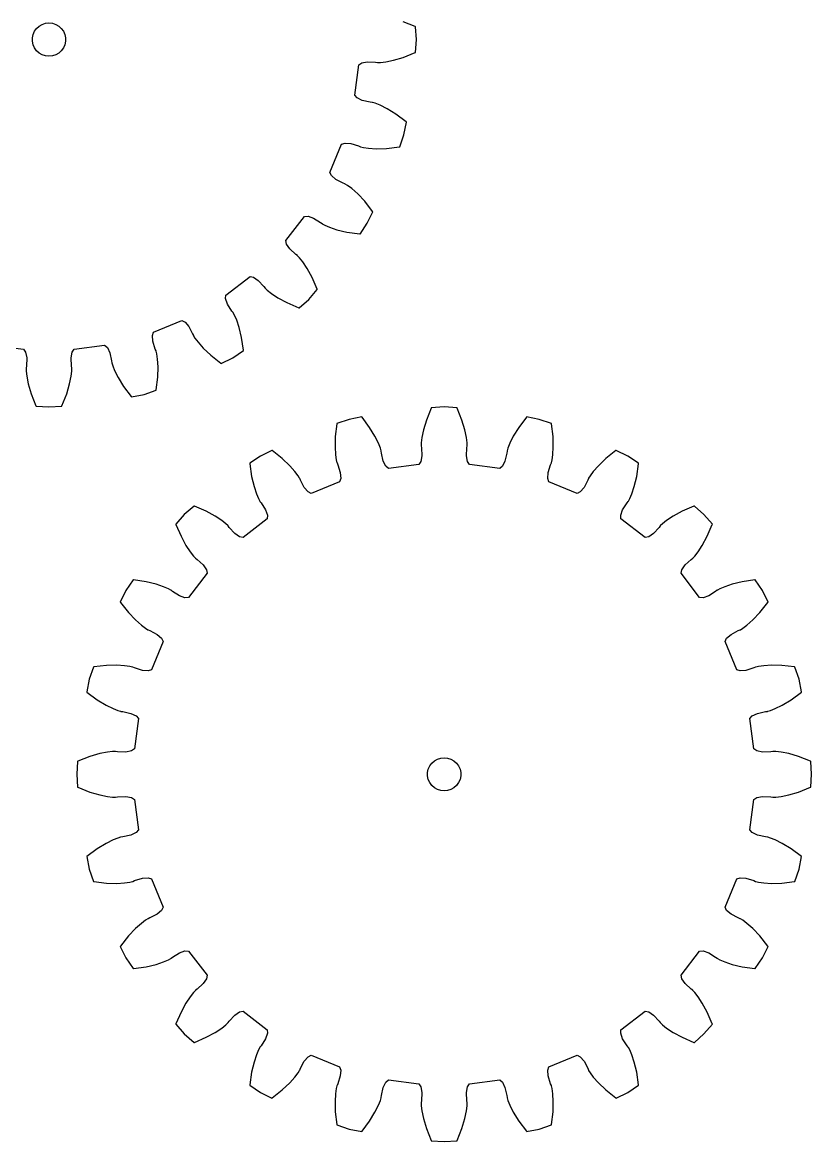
# Model space of a CAD drawing. Extents: x 0 to 209, y 0 to 199.
# Drawn here: x 137.5 to 208.6, y 0 to 100.9 of the extents above; entities that cross this region are included whole.
import ezdxf

# ---------------------------------------------------------------- set-up
doc = ezdxf.new("R2010")
doc.units = 0

msp = doc.modelspace()

# ---------------------------------------------------------------- linework, layer by layer
for p, q in [((172.91, 100.49), (171.84, 100.91)), ((138.49, 99.78), (138.62, 100.06)), ((138.62, 100.06), (138.8, 100.32)), ((138.8, 100.32), (139.04, 100.53)), ((139.04, 100.53), (139.31, 100.68)), ((139.31, 100.68), (139.61, 100.78)), ((139.61, 100.78), (139.92, 100.81)), ((139.92, 100.81), (140.23, 100.78)), ((140.23, 100.78), (140.53, 100.68)), ((140.53, 100.68), (140.8, 100.53)), ((140.8, 100.53), (141.03, 100.32)), ((141.03, 100.32), (141.22, 100.06)), ((141.22, 100.06), (141.34, 99.78)), ((172.95, 100.47), (172.91, 100.49)), ((173.02, 99.31), (172.95, 100.47)), ((138.43, 99.47), (138.49, 99.78)), ((138.43, 99.16), (138.43, 99.47)), ((138.49, 98.85), (138.43, 99.16)), ((138.62, 98.56), (138.49, 98.85)), ((141.34, 98.85), (141.22, 98.56)), ((141.34, 99.78), (141.41, 99.47)), ((141.41, 99.16), (141.34, 98.85)), ((141.41, 99.47), (141.41, 99.16)), ((172.95, 98.15), (173.02, 99.31)), ((138.8, 98.31), (138.62, 98.56)), ((139.04, 98.1), (138.8, 98.31)), ((139.31, 97.94), (139.04, 98.1)), ((139.61, 97.85), (139.31, 97.94)), ((139.92, 97.81), (139.61, 97.85)), ((140.23, 97.85), (139.92, 97.81)), ((140.53, 97.94), (140.23, 97.85)), ((140.8, 98.1), (140.53, 97.94)), ((141.03, 98.31), (140.8, 98.1)), ((141.22, 98.56), (141.03, 98.31)), ((171.84, 97.71), (172.91, 98.14)), ((172.91, 98.14), (172.95, 98.15)), ((167.46, 94.3), (167.82, 97.03)), ((167.82, 97.03), (168.09, 97.21)), ((168.09, 97.21), (168.6, 97.3)), ((168.6, 97.3), (169.34, 97.27)), ((169.34, 97.27), (169.51, 97.25)), ((169.51, 97.25), (169.54, 97.25)), ((169.54, 97.25), (169.79, 97.25)), ((169.79, 97.25), (170.26, 97.31)), ((170.26, 97.31), (170.95, 97.45)), ((170.95, 97.45), (171.84, 97.71)), ((167.68, 94.05), (167.46, 94.3)), ((168.14, 93.83), (167.68, 94.05)), ((168.86, 93.67), (168.14, 93.83)), ((169.04, 93.65), (168.86, 93.67)), ((169.06, 93.64), (169.04, 93.65)), ((169.3, 93.57), (169.06, 93.64)), ((169.75, 93.4), (169.3, 93.57)), ((170.38, 93.08), (169.75, 93.4)), ((171.17, 92.6), (170.38, 93.08)), ((172.09, 91.91), (171.17, 92.6)), ((171.89, 90.74), (172.12, 91.88)), ((172.12, 91.88), (172.09, 91.91)), ((165.22, 87.34), (166.28, 89.88)), ((166.28, 89.88), (166.59, 89.99)), ((166.59, 89.99), (167.1, 89.95)), ((167.1, 89.95), (167.81, 89.73)), ((171.52, 89.64), (171.89, 90.74)), ((167.81, 89.73), (167.97, 89.66)), ((167.97, 89.66), (167.99, 89.65)), ((167.99, 89.65), (168.24, 89.59)), ((168.24, 89.59), (168.71, 89.52)), ((168.71, 89.52), (169.41, 89.48)), ((169.41, 89.48), (170.34, 89.51)), ((170.34, 89.51), (171.49, 89.64)), ((171.49, 89.64), (171.52, 89.64)), ((165.37, 87.05), (165.22, 87.34)), ((165.76, 86.71), (165.37, 87.05)), ((166.42, 86.37), (165.76, 86.71)), ((166.58, 86.3), (166.42, 86.37)), ((166.6, 86.29), (166.58, 86.3)), ((166.82, 86.16), (166.6, 86.29)), ((167.2, 85.88), (166.82, 86.16)), ((167.73, 85.41), (167.2, 85.88)), ((168.36, 84.74), (167.73, 85.41)), ((169.08, 83.83), (168.36, 84.74)), ((168.59, 82.76), (169.1, 83.8)), ((169.1, 83.8), (169.08, 83.83)), ((161.26, 81.2), (162.94, 83.38)), ((162.94, 83.38), (163.26, 83.4)), ((163.26, 83.4), (163.75, 83.23)), ((163.75, 83.23), (164.38, 82.84)), ((164.38, 82.84), (164.52, 82.73)), ((164.52, 82.73), (164.54, 82.71)), ((164.54, 82.71), (164.76, 82.59)), ((167.94, 81.79), (168.59, 82.76)), ((164.76, 82.59), (165.19, 82.4)), ((165.19, 82.4), (165.86, 82.18)), ((165.86, 82.18), (166.76, 81.97)), ((166.76, 81.97), (167.91, 81.8)), ((167.91, 81.8), (167.94, 81.79)), ((161.33, 80.88), (161.26, 81.2)), ((161.62, 80.45), (161.33, 80.88)), ((162.16, 79.95), (161.62, 80.45)), ((162.31, 79.84), (162.16, 79.95)), ((162.32, 79.83), (162.31, 79.84)), ((162.5, 79.65), (162.32, 79.83)), ((162.79, 79.27), (162.5, 79.65)), ((163.18, 78.69), (162.79, 79.27)), ((163.62, 77.87), (163.18, 78.69)), ((155.85, 76.29), (158.03, 77.97)), ((158.03, 77.97), (158.35, 77.9)), ((158.35, 77.9), (158.78, 77.61)), ((164.08, 76.81), (163.62, 77.87)), ((158.78, 77.61), (159.28, 77.07)), ((159.28, 77.07), (159.39, 76.92)), ((159.39, 76.92), (159.4, 76.91)), ((159.4, 76.91), (159.58, 76.73)), ((159.58, 76.73), (159.96, 76.44)), ((163.33, 75.9), (164.09, 76.78)), ((164.09, 76.78), (164.08, 76.81)), ((155.83, 75.97), (155.85, 76.29)), ((156, 75.48), (155.83, 75.97)), ((159.96, 76.44), (160.54, 76.05)), ((160.54, 76.05), (161.36, 75.61)), ((162.45, 75.14), (163.33, 75.9)), ((156.39, 74.85), (156, 75.48)), ((156.5, 74.71), (156.39, 74.85)), ((156.52, 74.69), (156.5, 74.71)), ((156.64, 74.47), (156.52, 74.69)), ((161.36, 75.61), (162.42, 75.15)), ((162.42, 75.15), (162.45, 75.14)), ((149.35, 72.95), (151.89, 74.01)), ((151.89, 74.01), (152.18, 73.86)), ((152.18, 73.86), (152.52, 73.47)), ((156.83, 74.03), (156.64, 74.47)), ((157.05, 73.37), (156.83, 74.03)), ((149.24, 72.64), (149.35, 72.95)), ((149.28, 72.13), (149.24, 72.64)), ((152.52, 73.47), (152.86, 72.81)), ((152.86, 72.81), (152.93, 72.65)), ((152.93, 72.65), (152.94, 72.63)), ((152.94, 72.63), (153.07, 72.41)), ((157.26, 72.47), (157.05, 73.37)), ((134.9, 71.77), (137.63, 71.41)), ((142.2, 71.41), (144.93, 71.77)), ((144.93, 71.77), (145.18, 71.55)), ((149.5, 71.42), (149.28, 72.13)), ((153.07, 72.41), (153.35, 72.03)), ((153.35, 72.03), (153.82, 71.5)), ((157.43, 71.32), (157.26, 72.47)), ((137.63, 71.41), (137.81, 71.14)), ((137.81, 71.14), (137.91, 70.63)), ((137.91, 70.63), (137.88, 69.89)), ((141.93, 70.63), (142.02, 71.14)), ((141.96, 69.89), (141.93, 70.63)), ((142.02, 71.14), (142.2, 71.41)), ((145.18, 71.55), (145.4, 71.09)), ((145.4, 71.09), (145.56, 70.37)), ((149.57, 71.26), (149.5, 71.42)), ((149.58, 71.23), (149.57, 71.26)), ((149.64, 70.99), (149.58, 71.23)), ((149.71, 70.52), (149.64, 70.99)), ((153.82, 71.5), (154.49, 70.87)), ((154.49, 70.87), (155.4, 70.15)), ((155.43, 70.13), (156.47, 70.64)), ((156.47, 70.64), (157.44, 71.29)), ((157.44, 71.29), (157.43, 71.32)), ((137.88, 69.89), (137.85, 69.72)), ((137.85, 69.72), (137.85, 69.69)), ((137.85, 69.69), (137.86, 69.44)), ((141.98, 69.72), (141.96, 69.89)), ((141.98, 69.69), (141.98, 69.72)), ((141.98, 69.44), (141.98, 69.69)), ((145.56, 70.37), (145.58, 70.19)), ((145.58, 70.19), (145.59, 70.17)), ((145.59, 70.17), (145.66, 69.92)), ((145.66, 69.92), (145.83, 69.48)), ((149.75, 69.82), (149.71, 70.52)), ((149.72, 68.89), (149.75, 69.82)), ((155.4, 70.15), (155.43, 70.13)), ((137.86, 69.44), (137.91, 68.97)), ((137.91, 68.97), (138.05, 68.28)), ((141.78, 68.28), (141.92, 68.97)), ((141.92, 68.97), (141.98, 69.44)), ((145.83, 69.48), (146.15, 68.85)), ((146.15, 68.85), (146.63, 68.06)), ((149.59, 67.74), (149.72, 68.89)), ((138.05, 68.28), (138.32, 67.39)), ((141.52, 67.39), (141.78, 68.28)), ((146.63, 68.06), (147.32, 67.14)), ((148.48, 67.34), (149.59, 67.71)), ((149.59, 67.71), (149.59, 67.74)), ((138.32, 67.39), (138.74, 66.32)), ((141.09, 66.32), (141.52, 67.39)), ((147.32, 67.14), (147.34, 67.11)), ((147.34, 67.11), (148.48, 67.34)), ((138.74, 66.32), (138.76, 66.28)), ((138.76, 66.28), (139.92, 66.21)), ((139.92, 66.21), (141.08, 66.28)), ((141.08, 66.28), (141.09, 66.32)), ((174.35, 66.1), (173.92, 65.03)), ((174.36, 66.13), (174.35, 66.1)), ((175.52, 66.21), (174.36, 66.13)), ((176.68, 66.13), (175.52, 66.21)), ((176.7, 66.1), (176.68, 66.13)), ((177.12, 65.03), (176.7, 66.1)), ((165.85, 64.67), (165.71, 63.53)), ((166.95, 65.08), (165.85, 64.71)), ((165.85, 64.71), (165.85, 64.67)), ((168.09, 65.31), (166.95, 65.08)), ((168.12, 65.28), (168.09, 65.31)), ((168.8, 64.35), (168.12, 65.28)), ((173.92, 65.03), (173.66, 64.14)), ((177.39, 64.14), (177.12, 65.03)), ((182.93, 65.28), (182.24, 64.35)), ((182.95, 65.31), (182.93, 65.28)), ((184.09, 65.08), (182.95, 65.31)), ((185.19, 64.71), (184.09, 65.08)), ((185.2, 64.67), (185.19, 64.71)), ((185.33, 63.53), (185.2, 64.67)), ((169.29, 63.56), (168.8, 64.35)), ((169.6, 62.94), (169.29, 63.56)), ((173.66, 64.14), (173.52, 63.45)), ((177.53, 63.45), (177.39, 64.14)), ((181.75, 63.56), (181.44, 62.94)), ((182.24, 64.35), (181.75, 63.56)), ((165.71, 63.53), (165.69, 62.6)), ((165.69, 62.6), (165.73, 61.9)), ((169.78, 62.49), (169.6, 62.94)), ((173.52, 63.45), (173.46, 62.98)), ((173.46, 62.98), (173.46, 62.73)), ((173.46, 62.73), (173.46, 62.7)), ((173.46, 62.7), (173.48, 62.53)), ((177.58, 62.98), (177.53, 63.45)), ((177.56, 62.53), (177.59, 62.7)), ((177.59, 62.73), (177.58, 62.98)), ((177.59, 62.7), (177.59, 62.73)), ((181.44, 62.94), (181.26, 62.49)), ((185.31, 61.9), (185.35, 62.6)), ((185.35, 62.6), (185.33, 63.53)), ((158.97, 61.77), (158, 61.13)), ((160.01, 62.29), (158.97, 61.77)), ((160.04, 62.27), (160.01, 62.29)), ((160.94, 61.55), (160.04, 62.27)), ((161.62, 60.91), (160.94, 61.55)), ((165.73, 61.9), (165.8, 61.43)), ((169.85, 62.25), (169.78, 62.49)), ((169.85, 62.23), (169.85, 62.25)), ((169.88, 62.05), (169.85, 62.23)), ((170.04, 61.33), (169.88, 62.05)), ((173.51, 61.79), (173.42, 61.28)), ((173.48, 62.53), (173.51, 61.79)), ((177.53, 61.79), (177.56, 62.53)), ((177.63, 61.28), (177.53, 61.79)), ((181.17, 62.05), (181, 61.33)), ((181.19, 62.23), (181.17, 62.05)), ((181.26, 62.49), (181.19, 62.25)), ((181.19, 62.25), (181.19, 62.23)), ((185.24, 61.43), (185.31, 61.9)), ((190.1, 61.55), (189.42, 60.91)), ((191, 62.27), (190.1, 61.55)), ((191.03, 62.29), (191, 62.27)), ((192.07, 61.77), (191.03, 62.29)), ((193.04, 61.13), (192.07, 61.77)), ((158, 61.13), (158, 61.09)), ((158, 61.09), (158.17, 59.95)), ((162.08, 60.39), (161.62, 60.91)), ((165.8, 61.43), (165.86, 61.18)), ((165.86, 61.18), (165.87, 61.16)), ((165.87, 61.16), (165.94, 60.99)), ((165.94, 60.99), (166.16, 60.29)), ((170.26, 60.86), (170.04, 61.33)), ((170.51, 60.65), (170.26, 60.86)), ((173.24, 61.01), (170.51, 60.65)), ((173.42, 61.28), (173.24, 61.01)), ((177.81, 61.01), (177.63, 61.28)), ((180.53, 60.65), (177.81, 61.01)), ((180.78, 60.86), (180.53, 60.65)), ((181, 61.33), (180.78, 60.86)), ((184.89, 60.29), (185.1, 60.99)), ((185.1, 60.99), (185.18, 61.16)), ((185.18, 61.18), (185.24, 61.43)), ((185.18, 61.16), (185.18, 61.18)), ((189.42, 60.91), (188.96, 60.39)), ((192.87, 59.95), (193.04, 61.09)), ((193.04, 61.09), (193.04, 61.13)), ((158.17, 59.95), (158.39, 59.05)), ((162.37, 60), (162.08, 60.39)), ((162.5, 59.79), (162.37, 60)), ((162.51, 59.77), (162.5, 59.79)), ((162.58, 59.6), (162.51, 59.77)), ((162.92, 58.95), (162.58, 59.6)), ((166.2, 59.77), (166.09, 59.46)), ((166.16, 60.29), (166.2, 59.77)), ((184.85, 59.77), (184.89, 60.29)), ((184.95, 59.46), (184.85, 59.77)), ((188.47, 59.6), (188.12, 58.95)), ((188.53, 59.77), (188.47, 59.6)), ((188.54, 59.79), (188.53, 59.77)), ((188.67, 60), (188.54, 59.79)), ((188.96, 60.39), (188.67, 60)), ((192.65, 59.05), (192.87, 59.95)), ((158.39, 59.05), (158.61, 58.38)), ((163.26, 58.56), (162.92, 58.95)), ((163.55, 58.41), (163.26, 58.56)), ((166.09, 59.46), (163.55, 58.41)), ((187.49, 58.41), (184.95, 59.46)), ((187.78, 58.56), (187.49, 58.41)), ((188.12, 58.95), (187.78, 58.56)), ((192.43, 58.38), (192.65, 59.05)), ((158.61, 58.38), (158.8, 57.95)), ((158.8, 57.95), (158.92, 57.72)), ((158.92, 57.72), (158.93, 57.7)), ((158.93, 57.7), (159.05, 57.56)), ((159.05, 57.56), (159.44, 56.94)), ((191.6, 56.94), (192, 57.56)), ((192, 57.56), (192.11, 57.7)), ((192.11, 57.7), (192.12, 57.72)), ((192.12, 57.72), (192.24, 57.95)), ((192.24, 57.95), (192.43, 58.38)), ((152.11, 56.51), (151.35, 55.64)), ((152.99, 57.28), (152.11, 56.51)), ((153.02, 57.27), (152.99, 57.28)), ((154.08, 56.81), (153.02, 57.27)), ((154.89, 56.37), (154.08, 56.81)), ((159.44, 56.94), (159.61, 56.45)), ((191.43, 56.45), (191.6, 56.94)), ((196.96, 56.81), (196.15, 56.37)), ((198.02, 57.27), (196.96, 56.81)), ((198.06, 57.28), (198.02, 57.27)), ((198.93, 56.51), (198.06, 57.28)), ((199.7, 55.64), (198.93, 56.51)), ((151.35, 55.64), (151.36, 55.61)), ((151.36, 55.61), (151.82, 54.55)), ((155.48, 55.98), (154.89, 56.37)), ((155.85, 55.68), (155.48, 55.98)), ((156.04, 55.51), (155.85, 55.68)), ((156.05, 55.49), (156.04, 55.51)), ((156.16, 55.35), (156.05, 55.49)), ((159.59, 56.12), (157.41, 54.45)), ((159.61, 56.45), (159.59, 56.12)), ((191.45, 56.12), (191.43, 56.45)), ((193.63, 54.45), (191.45, 56.12)), ((194.99, 55.49), (194.88, 55.35)), ((195.01, 55.51), (194.99, 55.49)), ((195.19, 55.68), (195.01, 55.51)), ((195.56, 55.98), (195.19, 55.68)), ((196.15, 56.37), (195.56, 55.98)), ((199.23, 54.55), (199.68, 55.61)), ((199.68, 55.61), (199.7, 55.64)), ((151.82, 54.55), (152.26, 53.73)), ((156.66, 54.81), (156.16, 55.35)), ((157.09, 54.51), (156.66, 54.81)), ((157.41, 54.45), (157.09, 54.51)), ((193.95, 54.51), (193.63, 54.45)), ((194.38, 54.81), (193.95, 54.51)), ((194.88, 55.35), (194.38, 54.81)), ((198.78, 53.73), (199.23, 54.55)), ((152.26, 53.73), (152.65, 53.14)), ((198.4, 53.14), (198.78, 53.73)), ((152.65, 53.14), (152.94, 52.77)), ((152.94, 52.77), (153.11, 52.59)), ((153.11, 52.59), (153.13, 52.57)), ((153.13, 52.57), (153.28, 52.47)), ((153.28, 52.47), (153.82, 51.97)), ((197.23, 51.97), (197.77, 52.47)), ((197.77, 52.47), (197.91, 52.57)), ((197.91, 52.57), (197.93, 52.59)), ((197.93, 52.59), (198.1, 52.77)), ((198.1, 52.77), (198.4, 53.14)), ((153.82, 51.97), (154.11, 51.54)), ((154.11, 51.54), (154.18, 51.22)), ((196.87, 51.22), (196.93, 51.54)), ((196.93, 51.54), (197.23, 51.97)), ((147.5, 50.62), (146.85, 49.66)), ((147.53, 50.62), (147.5, 50.62)), ((148.67, 50.45), (147.53, 50.62)), ((149.58, 50.24), (148.67, 50.45)), ((154.18, 51.22), (152.5, 49.03)), ((198.54, 49.03), (196.87, 51.22)), ((202.37, 50.45), (201.47, 50.24)), ((203.51, 50.62), (202.37, 50.45)), ((203.54, 50.62), (203.51, 50.62)), ((204.19, 49.66), (203.54, 50.62)), ((146.85, 49.66), (146.34, 48.61)), ((150.24, 50.01), (149.58, 50.24)), ((150.68, 49.82), (150.24, 50.01)), ((150.9, 49.7), (150.68, 49.82)), ((150.92, 49.69), (150.9, 49.7)), ((151.06, 49.58), (150.92, 49.69)), ((151.68, 49.19), (151.06, 49.58)), ((199.98, 49.58), (199.36, 49.19)), ((200.12, 49.69), (199.98, 49.58)), ((200.14, 49.7), (200.12, 49.69)), ((200.36, 49.82), (200.14, 49.7)), ((200.8, 50.01), (200.36, 49.82)), ((201.47, 50.24), (200.8, 50.01)), ((204.7, 48.61), (204.19, 49.66)), ((146.34, 48.61), (146.36, 48.58)), ((146.36, 48.58), (147.07, 47.68)), ((152.17, 49.01), (151.68, 49.19)), ((152.5, 49.03), (152.17, 49.01)), ((198.87, 49.01), (198.54, 49.03)), ((199.36, 49.19), (198.87, 49.01)), ((203.97, 47.68), (204.69, 48.58)), ((204.69, 48.58), (204.7, 48.61)), ((147.07, 47.68), (147.71, 47.01)), ((203.33, 47.01), (203.97, 47.68)), ((147.71, 47.01), (148.24, 46.54)), ((148.24, 46.54), (148.62, 46.26)), ((202.42, 46.26), (202.8, 46.54)), ((202.8, 46.54), (203.33, 47.01)), ((148.62, 46.26), (148.83, 46.13)), ((148.83, 46.13), (148.86, 46.12)), ((148.86, 46.12), (149.02, 46.05)), ((149.02, 46.05), (149.67, 45.71)), ((149.67, 45.71), (150.07, 45.37)), ((200.97, 45.37), (201.37, 45.71)), ((201.37, 45.71), (202.02, 46.05)), ((202.02, 46.05), (202.19, 46.12)), ((202.19, 46.12), (202.21, 46.13)), ((202.21, 46.13), (202.42, 46.26)), ((150.21, 45.08), (149.16, 42.53)), ((150.07, 45.37), (150.21, 45.08)), ((200.83, 45.08), (200.97, 45.37)), ((201.88, 42.53), (200.83, 45.08)), ((143.92, 42.77), (143.54, 41.67)), ((143.95, 42.78), (143.92, 42.77)), ((145.1, 42.91), (143.95, 42.78)), ((146.03, 42.94), (145.1, 42.91)), ((146.73, 42.89), (146.03, 42.94)), ((147.2, 42.82), (146.73, 42.89)), ((147.44, 42.77), (147.2, 42.82)), ((147.47, 42.76), (147.44, 42.77)), ((147.63, 42.69), (147.47, 42.76)), ((148.33, 42.47), (147.63, 42.69)), ((148.85, 42.43), (148.33, 42.47)), ((149.16, 42.53), (148.85, 42.43)), ((202.19, 42.43), (201.88, 42.53)), ((202.71, 42.47), (202.19, 42.43)), ((203.41, 42.69), (202.71, 42.47)), ((203.58, 42.76), (203.41, 42.69)), ((203.6, 42.77), (203.58, 42.76)), ((203.84, 42.82), (203.6, 42.77)), ((204.31, 42.89), (203.84, 42.82)), ((205.02, 42.94), (204.31, 42.89)), ((205.94, 42.91), (205.02, 42.94)), ((207.09, 42.78), (205.94, 42.91)), ((207.12, 42.77), (207.09, 42.78)), ((207.5, 41.67), (207.12, 42.77)), ((143.54, 41.67), (143.32, 40.53)), ((207.72, 40.53), (207.5, 41.67)), ((143.32, 40.53), (143.34, 40.51)), ((143.34, 40.51), (144.27, 39.82)), ((206.77, 39.82), (207.7, 40.51)), ((207.7, 40.51), (207.72, 40.53)), ((144.27, 39.82), (145.06, 39.34)), ((205.98, 39.34), (206.77, 39.82)), ((145.06, 39.34), (145.69, 39.02)), ((145.69, 39.02), (146.13, 38.85)), ((146.13, 38.85), (146.37, 38.78)), ((146.37, 38.78), (146.4, 38.77)), ((146.4, 38.77), (146.58, 38.75)), ((146.58, 38.75), (147.29, 38.59)), ((147.29, 38.59), (147.76, 38.36)), ((147.76, 38.36), (147.98, 38.12)), ((203.06, 38.12), (203.28, 38.36)), ((203.28, 38.36), (203.75, 38.59)), ((203.75, 38.59), (204.47, 38.75)), ((204.47, 38.75), (204.64, 38.77)), ((204.64, 38.77), (204.67, 38.78)), ((204.67, 38.78), (204.91, 38.85)), ((204.91, 38.85), (205.35, 39.02)), ((205.35, 39.02), (205.98, 39.34)), ((147.98, 38.12), (147.62, 35.39)), ((203.42, 35.39), (203.06, 38.12)), ((147.62, 35.39), (147.35, 35.21)), ((203.69, 35.21), (203.42, 35.39)), ((143.6, 34.7), (142.52, 34.28)), ((144.49, 34.97), (143.6, 34.7)), ((145.18, 35.11), (144.49, 34.97)), ((145.65, 35.16), (145.18, 35.11)), ((145.9, 35.17), (145.65, 35.16)), ((145.92, 35.17), (145.9, 35.17)), ((146.1, 35.14), (145.92, 35.17)), ((146.84, 35.11), (146.1, 35.14)), ((147.35, 35.21), (146.84, 35.11)), ((174.41, 34.11), (174.64, 34.32)), ((174.64, 34.32), (174.91, 34.47)), ((174.91, 34.47), (175.21, 34.57)), ((175.21, 34.57), (175.52, 34.6)), ((175.52, 34.6), (175.83, 34.57)), ((175.83, 34.57), (176.13, 34.47)), ((176.13, 34.47), (176.4, 34.32)), ((176.4, 34.32), (176.64, 34.11)), ((204.21, 35.11), (203.69, 35.21)), ((204.94, 35.14), (204.21, 35.11)), ((205.12, 35.17), (204.94, 35.14)), ((205.14, 35.17), (205.12, 35.17)), ((205.39, 35.16), (205.14, 35.17)), ((205.87, 35.11), (205.39, 35.16)), ((206.56, 34.97), (205.87, 35.11)), ((207.45, 34.7), (206.56, 34.97)), ((208.52, 34.28), (207.45, 34.7)), ((142.49, 34.26), (142.42, 33.1)), ((142.52, 34.28), (142.49, 34.26)), ((174.03, 33.26), (174.09, 33.57)), ((174.09, 33.57), (174.22, 33.85)), ((174.22, 33.85), (174.41, 34.11)), ((176.64, 34.11), (176.82, 33.85)), ((176.82, 33.85), (176.95, 33.57)), ((176.95, 33.57), (177.01, 33.26)), ((208.55, 34.26), (208.52, 34.28)), ((208.63, 33.1), (208.55, 34.26)), ((142.42, 33.1), (142.49, 31.94)), ((174.03, 32.95), (174.03, 33.26)), ((174.09, 32.64), (174.03, 32.95)), ((174.22, 32.35), (174.09, 32.64)), ((174.41, 32.1), (174.22, 32.35)), ((176.82, 32.35), (176.64, 32.1)), ((176.95, 32.64), (176.82, 32.35)), ((177.01, 32.95), (176.95, 32.64)), ((177.01, 33.26), (177.01, 32.95)), ((208.55, 31.94), (208.63, 33.1)), ((142.49, 31.94), (142.52, 31.93)), ((142.52, 31.93), (143.6, 31.5)), ((143.6, 31.5), (144.49, 31.24)), ((174.64, 31.89), (174.41, 32.1)), ((174.91, 31.73), (174.64, 31.89)), ((175.21, 31.64), (174.91, 31.73)), ((175.52, 31.6), (175.21, 31.64)), ((175.83, 31.64), (175.52, 31.6)), ((176.13, 31.73), (175.83, 31.64)), ((176.4, 31.89), (176.13, 31.73)), ((176.64, 32.1), (176.4, 31.89)), ((206.56, 31.24), (207.45, 31.5)), ((207.45, 31.5), (208.52, 31.93)), ((208.52, 31.93), (208.55, 31.94)), ((144.49, 31.24), (145.18, 31.1)), ((145.18, 31.1), (145.65, 31.05)), ((145.65, 31.05), (145.9, 31.04)), ((145.9, 31.04), (145.92, 31.04)), ((145.92, 31.04), (146.1, 31.07)), ((146.1, 31.07), (146.84, 31.09)), ((146.84, 31.09), (147.35, 31)), ((147.35, 31), (147.62, 30.82)), ((147.62, 30.82), (147.98, 28.09)), ((203.06, 28.09), (203.42, 30.82)), ((203.42, 30.82), (203.69, 31)), ((203.69, 31), (204.21, 31.09)), ((204.21, 31.09), (204.94, 31.07)), ((204.94, 31.07), (205.12, 31.04)), ((205.12, 31.04), (205.14, 31.04)), ((205.14, 31.04), (205.39, 31.05)), ((205.39, 31.05), (205.87, 31.1)), ((205.87, 31.1), (206.56, 31.24)), ((146.13, 27.36), (145.69, 27.19)), ((146.37, 27.43), (146.13, 27.36)), ((146.4, 27.44), (146.37, 27.43)), ((146.58, 27.46), (146.4, 27.44)), ((147.29, 27.62), (146.58, 27.46)), ((147.76, 27.85), (147.29, 27.62)), ((147.98, 28.09), (147.76, 27.85)), ((203.28, 27.85), (203.06, 28.09)), ((203.75, 27.62), (203.28, 27.85)), ((204.47, 27.46), (203.75, 27.62)), ((204.64, 27.44), (204.47, 27.46)), ((204.67, 27.43), (204.64, 27.44)), ((204.91, 27.36), (204.67, 27.43)), ((205.35, 27.19), (204.91, 27.36)), ((144.27, 26.39), (143.34, 25.7)), ((145.06, 26.87), (144.27, 26.39)), ((145.69, 27.19), (145.06, 26.87)), ((205.98, 26.87), (205.35, 27.19)), ((206.77, 26.39), (205.98, 26.87)), ((207.7, 25.7), (206.77, 26.39)), ((143.34, 25.7), (143.32, 25.68)), ((143.32, 25.68), (143.54, 24.54)), ((207.5, 24.54), (207.72, 25.68)), ((207.72, 25.68), (207.7, 25.7)), ((143.54, 24.54), (143.92, 23.44)), ((207.12, 23.44), (207.5, 24.54)), ((143.92, 23.44), (143.95, 23.43)), ((143.95, 23.43), (145.1, 23.3)), ((145.1, 23.3), (146.03, 23.27)), ((146.03, 23.27), (146.73, 23.31)), ((146.73, 23.31), (147.2, 23.38)), ((147.2, 23.38), (147.44, 23.44)), ((147.44, 23.44), (147.47, 23.45)), ((147.47, 23.45), (147.63, 23.52)), ((147.63, 23.52), (148.33, 23.74)), ((148.33, 23.74), (148.85, 23.78)), ((148.85, 23.78), (149.16, 23.67)), ((149.16, 23.67), (150.21, 21.13)), ((200.83, 21.13), (201.88, 23.67)), ((201.88, 23.67), (202.19, 23.78)), ((202.19, 23.78), (202.71, 23.74)), ((202.71, 23.74), (203.41, 23.52)), ((203.41, 23.52), (203.58, 23.45)), ((203.58, 23.45), (203.6, 23.44)), ((203.6, 23.44), (203.84, 23.38)), ((203.84, 23.38), (204.31, 23.31)), ((204.31, 23.31), (205.02, 23.27)), ((205.02, 23.27), (205.94, 23.3)), ((205.94, 23.3), (207.09, 23.43)), ((207.09, 23.43), (207.12, 23.44)), ((149.67, 20.5), (149.02, 20.16)), ((150.07, 20.84), (149.67, 20.5)), ((150.21, 21.13), (150.07, 20.84)), ((200.97, 20.84), (200.83, 21.13)), ((201.37, 20.5), (200.97, 20.84)), ((202.02, 20.16), (201.37, 20.5)), ((147.71, 19.2), (147.07, 18.53)), ((148.24, 19.67), (147.71, 19.2)), ((148.62, 19.95), (148.24, 19.67)), ((148.83, 20.08), (148.62, 19.95)), ((148.86, 20.09), (148.83, 20.08)), ((149.02, 20.16), (148.86, 20.09)), ((202.19, 20.09), (202.02, 20.16)), ((202.21, 20.08), (202.19, 20.09)), ((202.42, 19.95), (202.21, 20.08)), ((202.8, 19.67), (202.42, 19.95)), ((203.33, 19.2), (202.8, 19.67)), ((203.97, 18.53), (203.33, 19.2)), ((147.07, 18.53), (146.36, 17.62)), ((204.69, 17.62), (203.97, 18.53)), ((146.36, 17.62), (146.34, 17.59)), ((146.34, 17.59), (146.85, 16.55)), ((151.68, 17.02), (152.17, 17.19)), ((152.17, 17.19), (152.5, 17.17)), ((152.5, 17.17), (154.18, 14.99)), ((196.87, 14.99), (198.54, 17.17)), ((198.54, 17.17), (198.87, 17.19)), ((198.87, 17.19), (199.36, 17.02)), ((204.19, 16.55), (204.7, 17.59)), ((204.7, 17.59), (204.69, 17.62)), ((146.85, 16.55), (147.5, 15.59)), ((149.58, 15.97), (150.24, 16.2)), ((150.24, 16.2), (150.68, 16.38)), ((150.68, 16.38), (150.9, 16.5)), ((150.9, 16.5), (150.92, 16.52)), ((150.92, 16.52), (151.06, 16.63)), ((151.06, 16.63), (151.68, 17.02)), ((199.36, 17.02), (199.98, 16.63)), ((199.98, 16.63), (200.12, 16.52)), ((200.12, 16.52), (200.14, 16.5)), ((200.14, 16.5), (200.36, 16.38)), ((200.36, 16.38), (200.8, 16.2)), ((200.8, 16.2), (201.47, 15.97)), ((203.54, 15.59), (204.19, 16.55)), ((147.5, 15.59), (147.53, 15.59)), ((147.53, 15.59), (148.67, 15.76)), ((148.67, 15.76), (149.58, 15.97)), ((201.47, 15.97), (202.37, 15.76)), ((202.37, 15.76), (203.51, 15.59)), ((203.51, 15.59), (203.54, 15.59)), ((153.82, 14.24), (153.28, 13.74)), ((154.11, 14.67), (153.82, 14.24)), ((154.18, 14.99), (154.11, 14.67)), ((196.93, 14.67), (196.87, 14.99)), ((197.23, 14.24), (196.93, 14.67)), ((197.77, 13.74), (197.23, 14.24)), ((152.94, 13.44), (152.65, 13.06)), ((153.11, 13.62), (152.94, 13.44)), ((153.13, 13.64), (153.11, 13.62)), ((153.28, 13.74), (153.13, 13.64)), ((197.91, 13.64), (197.77, 13.74)), ((197.93, 13.62), (197.91, 13.64)), ((198.1, 13.44), (197.93, 13.62)), ((198.4, 13.06), (198.1, 13.44)), ((152.26, 12.48), (151.82, 11.66)), ((152.65, 13.06), (152.26, 12.48)), ((198.78, 12.48), (198.4, 13.06)), ((199.23, 11.66), (198.78, 12.48)), ((151.82, 11.66), (151.36, 10.6)), ((156.16, 10.86), (156.66, 11.4)), ((156.66, 11.4), (157.09, 11.69)), ((157.09, 11.69), (157.41, 11.76)), ((157.41, 11.76), (159.59, 10.08)), ((191.45, 10.08), (193.63, 11.76)), ((193.63, 11.76), (193.95, 11.69)), ((193.95, 11.69), (194.38, 11.4)), ((194.38, 11.4), (194.88, 10.86)), ((199.68, 10.6), (199.23, 11.66)), ((151.36, 10.6), (151.35, 10.57)), ((151.35, 10.57), (152.11, 9.7)), ((154.89, 9.84), (155.48, 10.23)), ((155.48, 10.23), (155.85, 10.53)), ((155.85, 10.53), (156.04, 10.7)), ((156.04, 10.7), (156.05, 10.72)), ((156.05, 10.72), (156.16, 10.86)), ((194.88, 10.86), (194.99, 10.72)), ((194.99, 10.72), (195.01, 10.7)), ((195.01, 10.7), (195.19, 10.53)), ((195.19, 10.53), (195.56, 10.23)), ((195.56, 10.23), (196.15, 9.84)), ((198.93, 9.7), (199.7, 10.57)), ((199.7, 10.57), (199.68, 10.6)), ((152.11, 9.7), (152.99, 8.93)), ((153.02, 8.94), (154.08, 9.4)), ((154.08, 9.4), (154.89, 9.84)), ((159.44, 9.27), (159.05, 8.64)), ((159.61, 9.76), (159.44, 9.27)), ((159.59, 10.08), (159.61, 9.76)), ((191.43, 9.76), (191.45, 10.08)), ((191.6, 9.27), (191.43, 9.76)), ((192, 8.64), (191.6, 9.27)), ((196.15, 9.84), (196.96, 9.4)), ((196.96, 9.4), (198.02, 8.94)), ((198.06, 8.93), (198.93, 9.7)), ((152.99, 8.93), (153.02, 8.94)), ((158.8, 8.26), (158.61, 7.83)), ((158.92, 8.48), (158.8, 8.26)), ((158.93, 8.5), (158.92, 8.48)), ((159.05, 8.64), (158.93, 8.5)), ((192.11, 8.5), (192, 8.64)), ((192.12, 8.48), (192.11, 8.5)), ((192.24, 8.26), (192.12, 8.48)), ((192.43, 7.83), (192.24, 8.26)), ((198.02, 8.94), (198.06, 8.93)), ((158.39, 7.16), (158.17, 6.26)), ((158.61, 7.83), (158.39, 7.16)), ((162.58, 6.61), (162.92, 7.26)), ((162.92, 7.26), (163.26, 7.65)), ((163.26, 7.65), (163.55, 7.8)), ((163.55, 7.8), (166.09, 6.74)), ((184.95, 6.74), (187.49, 7.8)), ((187.49, 7.8), (187.78, 7.65)), ((187.78, 7.65), (188.12, 7.26)), ((188.12, 7.26), (188.47, 6.61)), ((192.65, 7.16), (192.43, 7.83)), ((192.87, 6.26), (192.65, 7.16)), ((158.17, 6.26), (158, 5.12)), ((162.08, 5.82), (162.37, 6.2)), ((162.37, 6.2), (162.5, 6.42)), ((162.5, 6.42), (162.51, 6.44)), ((162.51, 6.44), (162.58, 6.61)), ((166.09, 6.74), (166.2, 6.44)), ((166.2, 6.44), (166.16, 5.92)), ((184.85, 6.44), (184.95, 6.74)), ((184.89, 5.92), (184.85, 6.44)), ((188.47, 6.61), (188.53, 6.44)), ((188.53, 6.44), (188.54, 6.42)), ((188.54, 6.42), (188.67, 6.2)), ((188.67, 6.2), (188.96, 5.82)), ((193.04, 5.12), (192.87, 6.26)), ((158, 5.12), (158, 5.08)), ((158, 5.08), (158.97, 4.44)), ((160.94, 4.66), (161.62, 5.3)), ((161.62, 5.3), (162.08, 5.82)), ((165.87, 5.05), (165.86, 5.03)), ((165.94, 5.21), (165.87, 5.05)), ((166.16, 5.92), (165.94, 5.21)), ((170.04, 4.88), (170.26, 5.35)), ((170.26, 5.35), (170.51, 5.56)), ((170.51, 5.56), (173.24, 5.2)), ((173.24, 5.2), (173.42, 4.93)), ((177.63, 4.93), (177.81, 5.2)), ((177.81, 5.2), (180.53, 5.56)), ((180.53, 5.56), (180.78, 5.35)), ((180.78, 5.35), (181, 4.88)), ((185.1, 5.21), (184.89, 5.92)), ((185.18, 5.05), (185.1, 5.21)), ((185.18, 5.03), (185.18, 5.05)), ((188.96, 5.82), (189.42, 5.3)), ((189.42, 5.3), (190.1, 4.66)), ((192.07, 4.44), (193.04, 5.08)), ((193.04, 5.08), (193.04, 5.12)), ((158.97, 4.44), (160.01, 3.92)), ((160.04, 3.94), (160.94, 4.66)), ((165.73, 4.31), (165.69, 3.61)), ((165.8, 4.78), (165.73, 4.31)), ((165.86, 5.03), (165.8, 4.78)), ((169.85, 3.98), (169.88, 4.16)), ((169.88, 4.16), (170.04, 4.88)), ((173.42, 4.93), (173.51, 4.42)), ((173.51, 4.42), (173.48, 3.68)), ((177.53, 4.42), (177.63, 4.93)), ((177.56, 3.68), (177.53, 4.42)), ((181, 4.88), (181.17, 4.16)), ((181.17, 4.16), (181.19, 3.98)), ((185.24, 4.78), (185.18, 5.03)), ((185.31, 4.31), (185.24, 4.78)), ((185.35, 3.61), (185.31, 4.31)), ((190.1, 4.66), (191, 3.94)), ((191.03, 3.92), (192.07, 4.44)), ((160.01, 3.92), (160.04, 3.94)), ((165.69, 3.61), (165.71, 2.68)), ((169.29, 2.65), (169.6, 3.27)), ((169.6, 3.27), (169.78, 3.72)), ((169.78, 3.72), (169.85, 3.96)), ((169.85, 3.96), (169.85, 3.98)), ((173.48, 3.68), (173.46, 3.51)), ((173.46, 3.51), (173.46, 3.48)), ((173.46, 3.48), (173.46, 3.23)), ((173.46, 3.23), (173.52, 2.76)), ((177.53, 2.76), (177.58, 3.23)), ((177.59, 3.51), (177.56, 3.68)), ((177.58, 3.23), (177.59, 3.48)), ((177.59, 3.48), (177.59, 3.51)), ((181.19, 3.98), (181.19, 3.96)), ((181.19, 3.96), (181.26, 3.72)), ((181.26, 3.72), (181.44, 3.27)), ((181.44, 3.27), (181.75, 2.65)), ((185.33, 2.68), (185.35, 3.61)), ((191, 3.94), (191.03, 3.92)), ((165.71, 2.68), (165.85, 1.54)), ((168.8, 1.85), (169.29, 2.65)), ((173.52, 2.76), (173.66, 2.07)), ((173.66, 2.07), (173.92, 1.18)), ((177.12, 1.18), (177.39, 2.07)), ((177.39, 2.07), (177.53, 2.76)), ((181.75, 2.65), (182.24, 1.85)), ((185.2, 1.54), (185.33, 2.68)), ((165.85, 1.54), (165.85, 1.5)), ((165.85, 1.5), (166.95, 1.13)), ((166.95, 1.13), (168.09, 0.9)), ((168.12, 0.93), (168.8, 1.85)), ((173.92, 1.18), (174.35, 0.11)), ((176.7, 0.11), (177.12, 1.18)), ((182.24, 1.85), (182.93, 0.93)), ((182.95, 0.9), (184.09, 1.13)), ((184.09, 1.13), (185.19, 1.5)), ((185.19, 1.5), (185.2, 1.54)), ((168.09, 0.9), (168.12, 0.93)), ((174.35, 0.11), (174.36, 0.08)), ((174.36, 0.08), (175.52, 0)), ((175.52, 0), (176.68, 0.08)), ((176.68, 0.08), (176.7, 0.11)), ((182.93, 0.93), (182.95, 0.9))]:
    msp.add_line(p, q)

doc.saveas('drawing.dxf')
